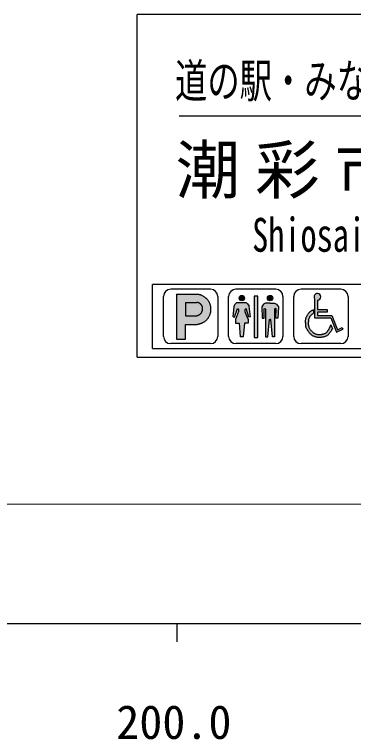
# Model space of a CAD drawing. Units: millimetres, scale not verified. Extents: x 40000 to 680000, y 20000 to 380000.
# Drawn here: x 259218 to 277568, y 198715 to 237990 of the extents above; entities that cross this region are included whole.
import ezdxf
from ezdxf.enums import TextEntityAlignment as Align

# ---------------------------------------------------------------- set-up
doc = ezdxf.new("R2010")
doc.units = ezdxf.units.MM
doc.header["$LTSCALE"] = 1000
for name, color, linetype, lineweight in [('M-STR-HTXT', 7, 'Continuous', 13), ('M-STR-STRC', 7, 'Continuous', 25), ('M-TTL-BAND', 7, 'Continuous', 25)]:
    doc.layers.add(name, color=color, linetype=linetype, lineweight=lineweight)
doc.styles.add('ＭＳ ゴシック', font='')
doc.styles.get('ＭＳ ゴシック').set_extended_font_data('MS Gothic')

msp = doc.modelspace()

# ---------------------------------------------------------------- hatches: boundary and pattern name
at = {"layer": 'M-STR-STRC'}
for points in [[(267989, 220403), (267989, 222845), (269100, 222845), (269127, 222840), (269155, 222835), (269182, 222831), (269210, 222827), (269237, 222822), (269264, 222816), (269291, 222809), (269317, 222800), (269348, 222786), (269379, 222771), (269408, 222754), (269437, 222736), (269466, 222716), (269493, 222696), (269521, 222676), (269548, 222655), (269564, 222642), (269579, 222630), (269594, 222617), (269609, 222603), (269624, 222589), (269637, 222575), (269651, 222560), (269663, 222544), (269682, 222519), (269700, 222493), (269717, 222466), (269733, 222439), (269748, 222411), (269762, 222383), (269774, 222354), (269786, 222325), (269797, 222290), (269806, 222255), (269815, 222219), (269821, 222183), (269826, 222147), (269831, 222110), (269833, 222074), (269835, 222037), (269836, 222010), (269836, 221984), (269834, 221957), (269832, 221930), (269829, 221903), (269826, 221877), (269821, 221851), (269815, 221824), (269807, 221794), (269798, 221764), (269788, 221734), (269777, 221705), (269765, 221676), (269751, 221647), (269737, 221619), (269722, 221591), (269708, 221568), (269693, 221545), (269678, 221523), (269662, 221501), (269644, 221479), (269627, 221459), (269608, 221439), (269589, 221419), (269567, 221400), (269545, 221381), (269522, 221363), (269498, 221345), (269474, 221329), (269449, 221313), (269424, 221298), (269399, 221284), (269380, 221274), (269362, 221266), (269343, 221258), (269324, 221250), (269305, 221243), (269286, 221237), (269266, 221231), (269247, 221225), (269230, 221220), (269213, 221216), (269196, 221212), (269179, 221209), (269162, 221205), (269145, 221202), (269128, 221199), (269111, 221195), (268473, 221195), (268473, 220403), (268473, 220403), (268473, 222390), (269080, 222390), (269089, 222390), (269098, 222390), (269108, 222390), (269117, 222390), (269127, 222389), (269136, 222389), (269145, 222388), (269154, 222386), (269165, 222383), (269175, 222379), (269185, 222374), (269195, 222370), (269205, 222364), (269215, 222359), (269224, 222353), (269233, 222347), (269245, 222340), (269256, 222332), (269268, 222324), (269279, 222315), (269290, 222306), (269300, 222297), (269310, 222287), (269319, 222277), (269328, 222267), (269337, 222256), (269345, 222245), (269353, 222234), (269360, 222223), (269367, 222211), (269373, 222199), (269378, 222187), (269384, 222172), (269389, 222157), (269393, 222141), (269396, 222125), (269399, 222110), (269401, 222094), (269402, 222078), (269403, 222062), (269403, 222043), (269402, 222023), (269400, 222004), (269398, 221985), (269394, 221966), (269390, 221947), (269385, 221929), (269378, 221910), (269371, 221894), (269364, 221878), (269355, 221863), (269345, 221848), (269335, 221834), (269324, 221819), (269313, 221806), (269301, 221793), (269289, 221780), (269275, 221768), (269261, 221756), (269247, 221745), (269232, 221735), (269217, 221725), (269202, 221715), (269186, 221707), (269173, 221701), (269160, 221695), (269147, 221691), (269134, 221687), (269120, 221683), (269106, 221679), (269093, 221675), (269080, 221671), (268473, 221671), (268473, 220403)], [(271406, 222709, -1), (271641, 222541, -1)], [(272383, 220495), (272187, 220495), (272187, 222740), (272383, 222740)], [(273162, 222721, 1), (272946, 222529, 1)], [(275620, 222010), (276148, 222010), (276148, 221865), (275620, 221865), (275620, 221691), (276389, 221691), (276697, 220916), (276947, 221032), (276992, 220935), (276650, 220777), (276341, 221554), (275461, 221554), (275461, 222604, -0.27272), (275461, 222787, -0.27229), (275620, 222875, -0.97522), (275620, 222516)], [(271285, 222061), (271134, 221595), (271047, 221609), (271116, 222172), (271150, 222288), (271257, 222380), (271767, 222380), (271838, 222323), (271923, 222197), (271991, 221608), (271904, 221595), (271753, 222061), (271689, 221988), (271687, 221892), (271740, 221748), (271863, 221463), (271863, 221263), (271666, 221264), (271600, 220532), (271438, 220532), (271372, 221264), (271176, 221263), (271176, 221463), (271298, 221748), (271351, 221892), (271349, 221988)], [(272761, 222070), (272726, 222037), (272734, 221540), (272631, 221540), (272599, 222159), (272703, 222298), (272813, 222359), (273054, 222359), (273294, 222359), (273404, 222298), (273509, 222159), (273476, 221540), (273373, 221540), (273381, 222037), (273346, 222070), (273293, 222032), (273293, 220534), (273181, 220534), (273090, 221461), (273054, 221461), (273017, 221461), (272926, 220534), (272814, 220534), (272814, 222032)], [(275414, 221803), (275391, 221786), (275368, 221769), (275345, 221753), (275321, 221737), (275299, 221720), (275277, 221703), (275256, 221684), (275237, 221663), (275222, 221645), (275209, 221625), (275196, 221605), (275184, 221584), (275173, 221563), (275163, 221541), (275155, 221519), (275147, 221497), (275141, 221476), (275136, 221455), (275132, 221434), (275129, 221413), (275127, 221391), (275125, 221370), (275124, 221348), (275123, 221326), (275122, 221295), (275122, 221264), (275122, 221233), (275122, 221202), (275125, 221171), (275129, 221140), (275135, 221110), (275143, 221080), (275155, 221049), (275169, 221018), (275186, 220988), (275204, 220959), (275223, 220931), (275244, 220904), (275266, 220878), (275288, 220852), (275307, 220831), (275327, 220811), (275347, 220791), (275368, 220772), (275390, 220754), (275413, 220738), (275437, 220723), (275462, 220709), (275490, 220696), (275520, 220685), (275550, 220675), (275581, 220667), (275612, 220660), (275643, 220655), (275675, 220652), (275706, 220649), (275731, 220649), (275757, 220650), (275782, 220653), (275807, 220656), (275832, 220661), (275857, 220666), (275882, 220672), (275907, 220678), (275930, 220684), (275954, 220690), (275977, 220697), (276000, 220704), (276023, 220712), (276045, 220722), (276066, 220733), (276086, 220745), (276102, 220757), (276116, 220771), (276130, 220786), (276143, 220801), (276155, 220817), (276166, 220834), (276178, 220850), (276189, 220867), (276203, 220887), (276217, 220907), (276229, 220928), (276242, 220949), (276254, 220970), (276265, 220991), (276276, 221013), (276287, 221035), (276295, 221052), (276302, 221070), (276309, 221088), (276316, 221106), (276322, 221124), (276328, 221142), (276335, 221160), (276341, 221178), (276436, 220970), (276419, 220946), (276404, 220922), (276388, 220898), (276372, 220873), (276356, 220849), (276340, 220826), (276323, 220802), (276305, 220780), (276287, 220756), (276268, 220732), (276250, 220709), (276230, 220686), (276210, 220663), (276189, 220642), (276167, 220623), (276142, 220606), (276112, 220589), (276081, 220574), (276049, 220561), (276016, 220550), (275982, 220541), (275948, 220533), (275914, 220527), (275880, 220521), (275841, 220515), (275802, 220512), (275762, 220509), (275723, 220508), (275684, 220509), (275644, 220512), (275605, 220516), (275567, 220523), (275533, 220530), (275499, 220539), (275466, 220550), (275434, 220562), (275402, 220575), (275371, 220590), (275340, 220607), (275311, 220626), (275282, 220648), (275253, 220671), (275226, 220697), (275200, 220724), (275176, 220752), (275152, 220780), (275129, 220810), (275107, 220839), (275088, 220866), (275069, 220893), (275052, 220920), (275035, 220948), (275019, 220976), (275005, 221005), (274992, 221035), (274982, 221066), (274975, 221092), (274970, 221120), (274967, 221147), (274965, 221175), (274963, 221203), (274963, 221231), (274962, 221259), (274962, 221287), (274961, 221313), (274960, 221339), (274960, 221366), (274960, 221392), (274961, 221419), (274963, 221445), (274966, 221471), (274971, 221497), (274978, 221523), (274987, 221549), (274997, 221574), (275008, 221600), (275020, 221624), (275034, 221648), (275047, 221672), (275062, 221696), (275080, 221725), (275099, 221753), (275118, 221782), (275139, 221809), (275161, 221836), (275184, 221861), (275209, 221884), (275235, 221906), (275255, 221919), (275277, 221930), (275299, 221940), (275322, 221948), (275345, 221956), (275368, 221964), (275391, 221972), (275414, 221980)]]:
    msp.add_hatch(color=256, dxfattribs=at).paths.add_polyline_path(points)

# ---------------------------------------------------------------- linework, layer by layer
at = {"layer": 'M-STR-HTXT'}
msp.add_line((231168, 211466), (343593, 211466), dxfattribs=at)
at = {"layer": 'M-STR-STRC'}
for p, q in [((302121, 237990), (265851, 237990)), ((265851, 228707), (265851, 237990)), ((268138, 232507), (293138, 232507)), ((265851, 219425), (265851, 228707)), ((291969, 223358), (266695, 223358)), ((266695, 219889), (266695, 223358)), ((269830, 223108), (267674, 223108)), ((273356, 223108), (271200, 223108)), ((276883, 223108), (274727, 223108)), ((267282, 220555), (267282, 222716)), ((267989, 222845), (267989, 220403)), ((267989, 222845), (269100, 222845)), ((270222, 222716), (270222, 220555)), ((270808, 220555), (270808, 222716)), ((272187, 222740), (272187, 220495)), ((272383, 222740), (272187, 222740)), ((272383, 220495), (272383, 222740)), ((273748, 222716), (273748, 220555)), ((274335, 220555), (274335, 222716)), ((277275, 222716), (277275, 220555)), ((268473, 222390), (268473, 221671)), ((268473, 222390), (269080, 222390)), ((271150, 222288), (271257, 222380)), ((271257, 222380), (271767, 222380)), ((271767, 222380), (271838, 222323)), ((271838, 222323), (271923, 222197)), ((272703, 222298), (272599, 222159)), ((272813, 222359), (272703, 222298)), ((273054, 222359), (272813, 222359)), ((273054, 222359), (273294, 222359)), ((273294, 222359), (273404, 222298)), ((273404, 222298), (273509, 222159)), ((275461, 222604), (275461, 221554)), ((275620, 222516), (275620, 222010)), ((271047, 221609), (271116, 222172)), ((271116, 222172), (271150, 222288)), ((271134, 221595), (271285, 222061)), ((271285, 222061), (271349, 221988)), ((271349, 221988), (271351, 221892)), ((271689, 221988), (271687, 221892)), ((271753, 222061), (271689, 221988)), ((271904, 221595), (271753, 222061)), ((271991, 221608), (271923, 222197)), ((272599, 222159), (272631, 221540)), ((272726, 222037), (272761, 222070)), ((272734, 221540), (272726, 222037)), ((272761, 222070), (272814, 222032)), ((272814, 222032), (272814, 220534)), ((273346, 222070), (273293, 222032)), ((273293, 222032), (273293, 220534)), ((273381, 222037), (273346, 222070)), ((273373, 221540), (273381, 222037)), ((273509, 222159), (273476, 221540)), ((275414, 221803), (275414, 221980)), ((275620, 222010), (276148, 222010)), ((276148, 222010), (276148, 221865)), ((268473, 221671), (269080, 221671)), ((271047, 221609), (271134, 221595)), ((271298, 221748), (271176, 221463)), ((271351, 221892), (271298, 221748)), ((271687, 221892), (271740, 221748)), ((271740, 221748), (271863, 221463)), ((271991, 221608), (271904, 221595)), ((272631, 221540), (272734, 221540)), ((273476, 221540), (273373, 221540)), ((275461, 221554), (276341, 221554)), ((275620, 221865), (275620, 221691)), ((276148, 221865), (275620, 221865)), ((275620, 221691), (276389, 221691)), ((276341, 221554), (276650, 220777)), ((276389, 221691), (276697, 220916)), ((268473, 220403), (268473, 221195)), ((268473, 221195), (269111, 221195)), ((271176, 221463), (271176, 221263)), ((271176, 221263), (271372, 221264)), ((271372, 221264), (271438, 220532)), ((271666, 221264), (271600, 220532)), ((271863, 221263), (271666, 221264)), ((271863, 221463), (271863, 221263)), ((272926, 220534), (273017, 221461)), ((273017, 221461), (273054, 221461)), ((273090, 221461), (273054, 221461)), ((273181, 220534), (273090, 221461)), ((276341, 221178), (276436, 220970)), ((276650, 220777), (276992, 220935)), ((276697, 220916), (276947, 221032)), ((276947, 221032), (276992, 220935)), ((267989, 220403), (268473, 220403)), ((271600, 220532), (271438, 220532)), ((272187, 220495), (272383, 220495)), ((272814, 220534), (272926, 220534)), ((273293, 220534), (273181, 220534)), ((269830, 220163), (267674, 220163)), ((273356, 220163), (271200, 220163)), ((276883, 220163), (274727, 220163)), ((266695, 219889), (291969, 219889)), ((265851, 219425), (302121, 219425))]:
    msp.add_line(p, q, dxfattribs=at)
for points in [[(269100, 222845), (269127, 222840), (269155, 222835), (269182, 222831), (269210, 222827), (269237, 222822), (269264, 222816), (269291, 222809), (269317, 222800), (269348, 222786), (269379, 222771), (269408, 222754), (269437, 222736), (269466, 222716), (269493, 222696), (269521, 222676), (269548, 222655), (269564, 222642), (269579, 222630), (269594, 222617), (269609, 222603), (269624, 222589), (269637, 222575), (269651, 222560), (269663, 222544), (269682, 222519), (269700, 222493), (269717, 222466), (269733, 222439), (269748, 222411), (269762, 222383), (269774, 222354), (269786, 222325), (269797, 222290), (269806, 222255), (269815, 222219), (269821, 222183), (269826, 222147), (269831, 222110), (269833, 222074), (269835, 222037), (269836, 222010), (269836, 221984), (269834, 221957), (269832, 221930), (269829, 221903), (269826, 221877), (269821, 221851), (269815, 221824), (269807, 221794), (269798, 221764), (269788, 221734), (269777, 221705), (269765, 221676), (269751, 221647), (269737, 221619), (269722, 221591), (269708, 221568), (269693, 221545), (269678, 221523), (269662, 221501), (269644, 221479), (269627, 221459), (269608, 221439), (269589, 221419), (269567, 221400), (269545, 221381), (269522, 221363), (269498, 221345), (269474, 221329), (269449, 221313), (269424, 221298), (269399, 221284), (269380, 221274), (269362, 221266), (269343, 221258), (269324, 221250), (269305, 221243), (269286, 221237), (269266, 221231), (269247, 221225), (269230, 221220), (269213, 221216), (269196, 221212), (269179, 221209), (269162, 221205), (269145, 221202), (269128, 221199), (269111, 221195)], [(269080, 221671), (269093, 221675), (269106, 221679), (269120, 221683), (269134, 221687), (269147, 221691), (269160, 221695), (269173, 221701), (269186, 221707), (269202, 221715), (269217, 221725), (269232, 221735), (269247, 221745), (269261, 221756), (269275, 221768), (269289, 221780), (269301, 221793), (269313, 221806), (269324, 221819), (269335, 221834), (269345, 221848), (269355, 221863), (269364, 221878), (269371, 221894), (269378, 221910), (269385, 221929), (269390, 221947), (269394, 221966), (269398, 221985), (269400, 222004), (269402, 222023), (269403, 222043), (269403, 222062), (269402, 222078), (269401, 222094), (269399, 222110), (269396, 222125), (269393, 222141), (269389, 222157), (269384, 222172), (269378, 222187), (269373, 222199), (269367, 222211), (269360, 222223), (269353, 222234), (269345, 222245), (269337, 222256), (269328, 222267), (269319, 222277), (269310, 222287), (269300, 222297), (269290, 222306), (269279, 222315), (269268, 222324), (269256, 222332), (269245, 222340), (269233, 222347), (269224, 222353), (269215, 222359), (269205, 222364), (269195, 222370), (269185, 222374), (269175, 222379), (269165, 222383), (269154, 222386), (269145, 222388), (269136, 222389), (269127, 222389), (269117, 222390), (269108, 222390), (269098, 222390), (269089, 222390), (269080, 222390)], [(275414, 221980), (275391, 221972), (275368, 221964), (275345, 221956), (275322, 221948), (275299, 221940), (275277, 221930), (275255, 221919), (275235, 221906), (275209, 221884), (275184, 221861), (275161, 221836), (275139, 221809), (275118, 221782), (275099, 221753), (275080, 221725), (275062, 221696), (275047, 221672), (275034, 221648), (275020, 221624), (275008, 221600), (274997, 221574), (274987, 221549), (274978, 221523), (274971, 221497), (274966, 221471), (274963, 221445), (274961, 221419), (274960, 221392), (274960, 221366), (274960, 221339), (274961, 221313), (274962, 221287), (274962, 221259), (274963, 221231), (274963, 221203), (274965, 221175), (274967, 221147), (274970, 221120), (274975, 221092), (274982, 221066), (274992, 221035), (275005, 221005), (275019, 220976), (275035, 220948), (275052, 220920), (275069, 220893), (275088, 220866), (275107, 220839), (275129, 220810), (275152, 220780), (275176, 220752), (275200, 220724), (275226, 220697), (275253, 220671), (275282, 220648), (275311, 220626), (275340, 220607), (275371, 220590), (275402, 220575), (275434, 220562), (275466, 220550), (275499, 220539), (275533, 220530), (275567, 220523), (275605, 220516), (275644, 220512), (275684, 220509), (275723, 220508), (275762, 220509), (275802, 220512), (275841, 220515), (275880, 220521), (275914, 220527), (275948, 220533), (275982, 220541), (276016, 220550), (276049, 220561), (276081, 220574), (276112, 220589), (276142, 220606), (276167, 220623), (276189, 220642), (276210, 220663), (276230, 220686), (276250, 220709), (276268, 220732), (276287, 220756), (276305, 220780), (276323, 220802), (276340, 220826), (276356, 220849), (276372, 220873), (276388, 220898), (276404, 220922), (276419, 220946), (276436, 220970)], [(275414, 221803), (275391, 221786), (275368, 221769), (275345, 221753), (275321, 221737), (275299, 221720), (275277, 221703), (275256, 221684), (275237, 221663), (275222, 221645), (275209, 221625), (275196, 221605), (275184, 221584), (275173, 221563), (275163, 221541), (275155, 221519), (275147, 221497), (275141, 221476), (275136, 221455), (275132, 221434), (275129, 221413), (275127, 221391), (275125, 221370), (275124, 221348), (275123, 221326), (275122, 221295), (275122, 221264), (275122, 221233), (275122, 221202), (275125, 221171), (275129, 221140), (275135, 221110), (275143, 221080), (275155, 221049), (275169, 221018), (275186, 220988), (275204, 220959), (275223, 220931), (275244, 220904), (275266, 220878), (275288, 220852), (275307, 220831), (275327, 220811), (275347, 220791), (275368, 220772), (275390, 220754), (275413, 220738), (275437, 220723), (275462, 220709), (275490, 220696), (275520, 220685), (275550, 220675), (275581, 220667), (275612, 220660), (275643, 220655), (275675, 220652), (275706, 220649), (275731, 220649), (275757, 220650), (275782, 220653), (275807, 220656), (275832, 220661), (275857, 220666), (275882, 220672), (275907, 220678), (275930, 220684), (275954, 220690), (275977, 220697), (276000, 220704), (276023, 220712), (276045, 220722), (276066, 220733), (276086, 220745), (276102, 220757), (276116, 220771), (276130, 220786), (276143, 220801), (276155, 220817), (276166, 220834), (276178, 220850), (276189, 220867), (276203, 220887), (276217, 220907), (276229, 220928), (276242, 220949), (276254, 220970), (276265, 220991), (276276, 221013), (276287, 221035), (276295, 221052), (276302, 221070), (276309, 221088), (276316, 221106), (276322, 221124), (276328, 221142), (276335, 221160), (276341, 221178)]]:
    msp.add_lwpolyline(points, dxfattribs=at)
for centre in [(271524, 222625), (273054, 222625)]:
    msp.add_circle(centre, 145, dxfattribs=at)
for centre, radius, start, end in [((267674, 222716), 392, 90, 180), ((269830, 222716), 392, 0, 90), ((271200, 222716), 392, 90, 180), ((273356, 222716), 392, 0, 90), ((274727, 222716), 392, 90, 180), ((276883, 222716), 392, 0, 90), ((275616, 222695), 180, 149.4903, 210.5097), ((275616, 222695), 180, 88.5627, 149.4903), ((275616, 222695), 180, 271.4373, 88.5627), ((267674, 220555), 392, 180, 270), ((269830, 220555), 392, 270, 0), ((271200, 220555), 392, 180, 270), ((273356, 220555), 392, 270, 0), ((274727, 220555), 392, 180, 270), ((276883, 220555), 392, 270, 0)]:
    msp.add_arc(centre, radius, start, end, dxfattribs=at)
at = {"layer": 'M-TTL-BAND'}
for p, q in [((40000, 205000), (579000, 205000)), ((268000, 205000), (268000, 204000))]:
    msp.add_line(p, q, dxfattribs=at)

# ---------------------------------------------------------------- texts
at = {"layer": 'M-STR-STRC', "style": 'ＭＳ ゴシック', "width": 0.7}
msp.add_text('道の駅・みなとオアシス三田尻', height=1833, dxfattribs=at).set_placement((267907, 232935), align=Align.BOTTOM_LEFT)
msp.add_text('Shiosai ichiba-hofu ', height=1833, dxfattribs=at).set_placement((280811, 224588), align=Align.BOTTOM_CENTER)
at = {"layer": 'M-STR-STRC', "insert": (267938, 228000), "char_height": 2566, "attachment_point": 7, "style": 'ＭＳ ゴシック'}
msp.add_mtext('\\T1.23;潮彩市場防府', dxfattribs=at)
at = {"layer": 'M-TTL-BAND', "style": 'ＭＳ ゴシック'}
msp.add_text('200.0', height=1833, dxfattribs=at).set_placement((267844, 198195), align=Align.BOTTOM_CENTER)

doc.saveas('drawing.dxf')
